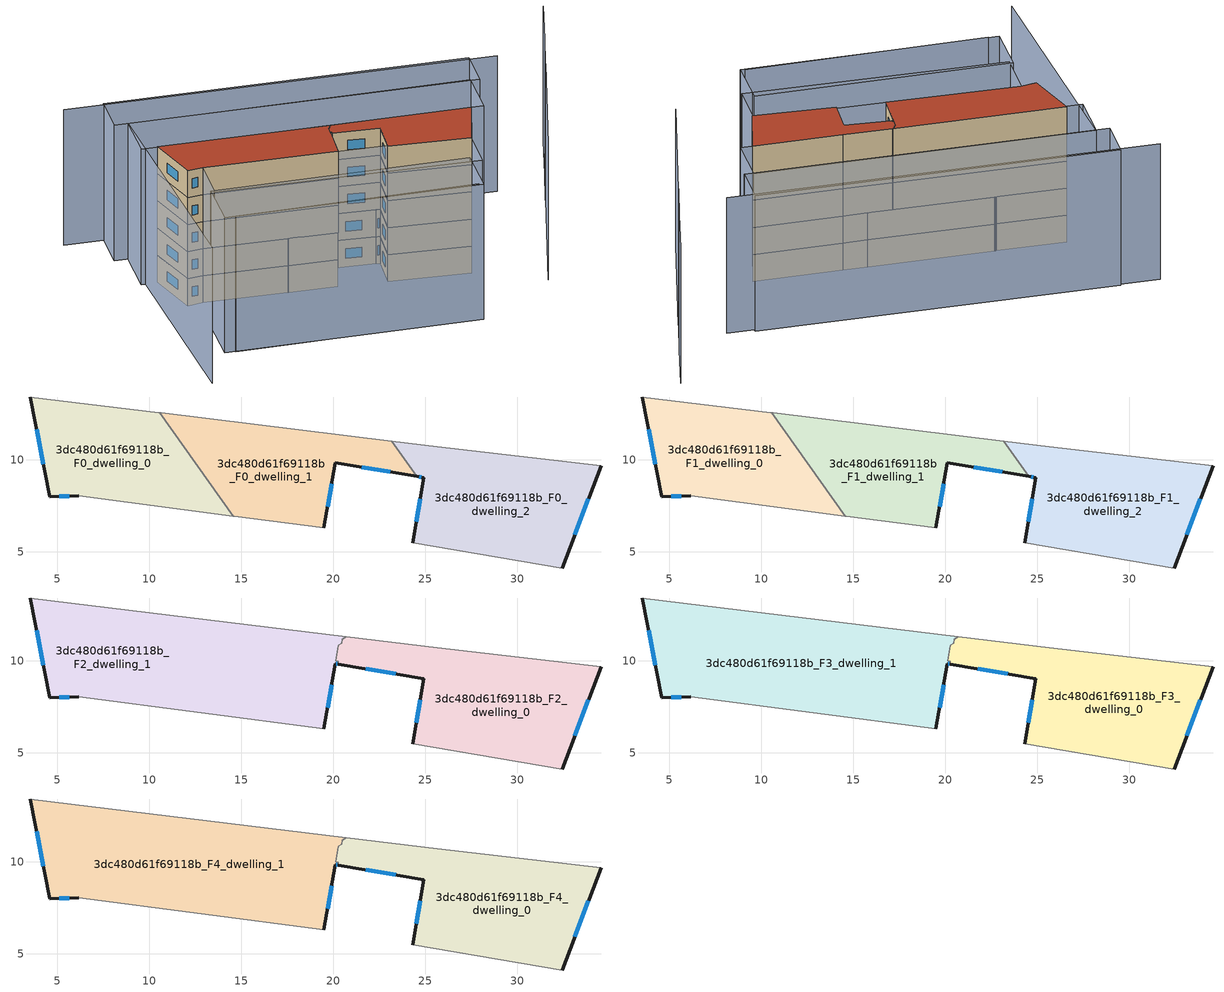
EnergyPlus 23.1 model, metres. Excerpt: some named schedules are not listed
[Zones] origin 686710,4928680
3dc480d61f69118b_F0_dwelling_0
 floor ground (EU_floor_Construction): 10.58,12.55 14.55,6.95 6.16,8.04 4.59,8 3.54,13.41 10.51,12.56 z0
 wall outside (EU_wall_Construction): 3.54,13.41 4.59,8 6.16,8.04 z0:3
 wall adiabatic (EU_wall_Construction): 10.58,12.55 10.51,12.56 3.54,13.41 / 6.16,8.04 14.55,6.95 z0:3
 wall to 3dc480d61f69118b_F0_dwelling_1 (EU_wall_Construction): 14.55,6.95 10.58,12.55 z0:3
 window (EU_Window_Construction): 5.1,8.02 5.65,8.03 / 3.88,11.65 4.25,9.76 z0.98:2.02
3dc480d61f69118b_F0_dwelling_1
 floor ground (EU_floor_Construction): 23.17,11.01 24.53,9.1 20.1,9.85 19.48,6.3 14.62,6.94 14.55,6.95 10.58,12.55 10.64,12.54 z0
 wall outside (EU_wall_Construction): 19.48,6.3 20.1,9.85 24.53,9.1 z0:3
 wall adiabatic (EU_wall_Construction): 14.55,6.95 14.62,6.94 19.48,6.3 / 23.17,11.01 10.64,12.54 10.58,12.55 z0:3
 wall to 3dc480d61f69118b_F0_dwelling_2 (EU_wall_Construction): 24.53,9.1 23.17,11.01 z0:3
 window (EU_Window_Construction): 21.54,9.61 23.09,9.34 / 19.68,7.46 19.9,8.7 z0.98:2.02
3dc480d61f69118b_F0_dwelling_2
 floor ground (EU_floor_Construction): 34.54,9.68 32.43,4.12 24.3,5.48 24.9,9.03 24.53,9.1 23.17,11.01 25.64,10.71 z0
 wall outside (EU_wall_Construction): 32.43,4.12 34.54,9.68 / 24.53,9.1 24.9,9.03 24.3,5.48 z0:3
 wall adiabatic (EU_wall_Construction): 24.3,5.48 32.43,4.12 / 34.54,9.68 25.64,10.71 23.17,11.01 z0:3
 window (EU_Window_Construction): 33.12,5.93 33.85,7.87 / 24.7,7.88 24.5,6.64 / 24.65,9.08 24.78,9.05 z0.98:2.02
3dc480d61f69118b_F1_dwelling_0
 floor to 3dc480d61f69118b_F0_dwelling_0 (EU_floor_Construction): 10.58,12.55 14.55,6.95 6.16,8.04 4.59,8 3.54,13.41 10.51,12.56 z3
 wall outside (EU_wall_Construction): 3.54,13.41 4.59,8 6.16,8.04 z3:6
 wall adiabatic (EU_wall_Construction): 10.58,12.55 10.51,12.56 3.54,13.41 / 6.16,8.04 14.55,6.95 z3:6
 wall to 3dc480d61f69118b_F1_dwelling_1 (EU_wall_Construction): 14.55,6.95 10.58,12.55 z3:6
 window (EU_Window_Construction): 5.1,8.02 5.65,8.03 / 3.88,11.65 4.25,9.76 z3.98:5.02
3dc480d61f69118b_F1_dwelling_1
 floor to 3dc480d61f69118b_F0_dwelling_1 (EU_floor_Construction): 23.17,11.01 24.53,9.1 20.1,9.85 19.48,6.3 14.62,6.94 14.55,6.95 10.58,12.55 10.64,12.54 z3
 wall outside (EU_wall_Construction): 19.48,6.3 20.1,9.85 24.53,9.1 z3:6
 wall adiabatic (EU_wall_Construction): 14.55,6.95 14.62,6.94 19.48,6.3 / 23.17,11.01 10.64,12.54 10.58,12.55 z3:6
 wall to 3dc480d61f69118b_F1_dwelling_2 (EU_wall_Construction): 24.53,9.1 23.17,11.01 z3:6
 window (EU_Window_Construction): 21.54,9.61 23.09,9.34 / 19.68,7.46 19.9,8.7 z3.98:5.02
3dc480d61f69118b_F1_dwelling_2
 floor to 3dc480d61f69118b_F0_dwelling_2 (EU_floor_Construction): 34.54,9.68 32.43,4.12 24.3,5.48 24.9,9.03 24.53,9.1 23.17,11.01 25.64,10.71 z3
 wall outside (EU_wall_Construction): 32.43,4.12 34.54,9.68 / 24.53,9.1 24.9,9.03 24.3,5.48 z3:6
 wall adiabatic (EU_wall_Construction): 24.3,5.48 32.43,4.12 / 34.54,9.68 25.64,10.71 23.17,11.01 z3:6
 window (EU_Window_Construction): 33.12,5.93 33.85,7.87 / 24.7,7.88 24.5,6.64 / 24.65,9.08 24.78,9.05 z3.98:5.02
3dc480d61f69118b_F2_dwelling_0
 floor to 3dc480d61f69118b_F1_dwelling_1 (EU_floor_Construction): 23.17,11.01 20.13,10 20.27,10.83 20.45,10.96 20.48,11.17 20.69,11.32 z6; 23.17,11.01 24.53,9.1 20.25,9.83 20.28,9.97 20.13,10 z6
 floor to 3dc480d61f69118b_F1_dwelling_2 (EU_floor_Construction): 34.54,9.68 32.43,4.12 24.3,5.48 24.9,9.03 24.53,9.1 23.17,11.01 25.64,10.71 z6
 wall outside (EU_wall_Construction): 32.43,4.12 34.54,9.68 / 20.25,9.83 24.9,9.03 24.3,5.48 z6:9
 wall adiabatic (EU_wall_Construction): 34.54,9.68 25.64,10.71 20.69,11.32 / 24.3,5.48 32.43,4.12 z6:9
 wall to 3dc480d61f69118b_F2_dwelling_1 (EU_wall_Construction): 20.69,11.32 20.48,11.17 20.45,10.96 20.27,10.83 20.13,10 20.27,9.97 / 20.28,9.97 20.25,9.83 z6:9
 window (EU_Window_Construction): 33.12,5.93 33.85,7.87 / 24.7,7.88 24.5,6.64 / 21.76,9.57 23.39,9.29 z6.98:8.02
3dc480d61f69118b_F2_dwelling_1
 floor to 3dc480d61f69118b_F1_dwelling_0 (EU_floor_Construction): 10.58,12.55 14.55,6.95 6.16,8.04 4.59,8 3.54,13.41 z6
 floor to 3dc480d61f69118b_F1_dwelling_1 (EU_floor_Construction): 20.69,11.32 20.48,11.17 20.45,10.96 20.27,10.83 20.13,10 20.27,9.97 20.25,9.83 20.1,9.85 19.48,6.3 14.55,6.95 10.58,12.55 z6
 wall outside (EU_wall_Construction): 3.54,13.41 4.59,8 6.16,8.04 / 19.48,6.3 20.1,9.85 20.25,9.83 z6:9
 wall adiabatic (EU_wall_Construction): 20.69,11.32 3.54,13.41 / 6.16,8.04 19.48,6.3 z6:9
 window (EU_Window_Construction): 5.1,8.02 5.65,8.03 / 3.88,11.65 4.25,9.76 / 20.15,9.84 20.2,9.84 / 19.68,7.46 19.9,8.7 z6.98:8.02
3dc480d61f69118b_F3_dwelling_0
 floor to 3dc480d61f69118b_F2_dwelling_0 (EU_floor_Construction): 34.54,9.68 32.43,4.12 24.3,5.48 24.9,9.03 20.25,9.83 20.27,9.97 20.13,10 20.27,10.83 20.45,10.96 20.48,11.17 20.69,11.32 25.64,10.71 z9
 wall outside (EU_wall_Construction): 32.43,4.12 34.54,9.68 / 20.25,9.83 24.9,9.03 24.3,5.48 z9:12
 wall adiabatic (EU_wall_Construction): 34.54,9.68 25.64,10.71 20.69,11.32 / 24.3,5.48 32.43,4.12 z9:12
 wall to 3dc480d61f69118b_F3_dwelling_1 (EU_wall_Construction): 20.69,11.32 20.48,11.17 20.45,10.96 20.27,10.83 20.13,10 20.27,9.97 / 20.28,9.97 20.25,9.83 z9:12
 window (EU_Window_Construction): 33.12,5.93 33.85,7.87 / 24.7,7.88 24.5,6.64 / 21.76,9.57 23.39,9.29 z9.98:11.02
3dc480d61f69118b_F3_dwelling_1
 floor to 3dc480d61f69118b_F2_dwelling_1 (EU_floor_Construction): 20.69,11.32 20.48,11.17 20.45,10.96 20.27,10.83 20.13,10 20.27,9.97 20.25,9.83 20.1,9.85 19.48,6.3 6.16,8.04 4.59,8 3.54,13.41 z9
 wall outside (EU_wall_Construction): 3.54,13.41 4.59,8 6.16,8.04 / 19.48,6.3 20.1,9.85 20.25,9.83 z9:12
 wall adiabatic (EU_wall_Construction): 20.69,11.32 3.54,13.41 / 6.16,8.04 19.48,6.3 z9:12
 window (EU_Window_Construction): 5.1,8.02 5.65,8.03 / 3.88,11.65 4.25,9.76 / 20.15,9.84 20.2,9.84 / 19.68,7.46 19.9,8.7 z9.98:11.02
3dc480d61f69118b_F4_dwelling_0
 floor to 3dc480d61f69118b_F3_dwelling_0 (EU_floor_Construction): 34.54,9.68 32.43,4.12 24.3,5.48 24.9,9.03 20.25,9.83 20.27,9.97 20.13,10 20.27,10.83 20.45,10.96 20.48,11.17 20.69,11.32 25.64,10.71 z12
 wall outside (EU_wall_Construction): 32.43,4.12 34.54,9.68 / 20.25,9.83 24.9,9.03 24.3,5.48 z12:15
 wall adiabatic (EU_wall_Construction): 34.54,9.68 25.64,10.71 20.69,11.32 / 24.3,5.48 32.43,4.12 z12:15
 wall to 3dc480d61f69118b_F4_dwelling_1 (EU_wall_Construction): 20.69,11.32 20.48,11.17 20.45,10.96 20.27,10.83 20.13,10 20.27,9.97 / 20.28,9.97 20.25,9.83 z12:15
 window (EU_Window_Construction): 33.12,5.93 33.85,7.87 / 24.7,7.88 24.5,6.64 / 21.76,9.57 23.39,9.29 z12.98:14.02
 roof outside (EU_roof_Construction): 32.43,4.12 34.54,9.68 25.64,10.71 20.69,11.32 20.48,11.17 20.45,10.96 20.27,10.83 20.13,10 20.27,9.97 20.25,9.83 24.9,9.03 24.3,5.48 z15
3dc480d61f69118b_F4_dwelling_1
 floor to 3dc480d61f69118b_F3_dwelling_1 (EU_floor_Construction): 20.69,11.32 20.48,11.17 20.45,10.96 20.27,10.83 20.13,10 20.27,9.97 20.25,9.83 20.1,9.85 19.48,6.3 6.16,8.04 4.59,8 3.54,13.41 z12
 wall outside (EU_wall_Construction): 3.54,13.41 4.59,8 6.16,8.04 / 19.48,6.3 20.1,9.85 20.25,9.83 z12:15
 wall adiabatic (EU_wall_Construction): 20.69,11.32 3.54,13.41 / 6.16,8.04 19.48,6.3 z12:15
 window (EU_Window_Construction): 5.1,8.02 5.65,8.03 / 3.88,11.65 4.25,9.76 / 20.15,9.84 20.2,9.84 / 19.68,7.46 19.9,8.7 z12.98:14.02
 roof outside (EU_roof_Construction): 19.48,6.3 20.1,9.85 20.25,9.83 20.27,9.97 20.13,10 20.27,10.83 20.45,10.96 20.48,11.17 20.69,11.32 3.54,13.41 4.59,8 6.16,8.04 z15
shading: 5.75,-1.95 29.86,-4.48 / 2.57,18.53 1.4,-6.84 / 38.88,0.28 44.3,15.01 / 44.19,14.85 46.12,19.98 / 45.98,19.58 48.13,25.6 / 40.48,18.14 -2.27,23.36 / 30.3,-4.7 4.65,-1.82 / 4.65,-1.82 5.24,3.49 / 5.24,3.49 30.9,0.61 / 30.9,0.61 30.3,-4.7 / 31.85,-0.29 5.52,3.17 / 5.52,3.17 6.16,8.05 / 6.16,8.05 32.49,4.59 / 32.49,4.59 31.85,-0.29 / 2.52,18.66 36.4,14.68 / 36.4,14.68 35.79,9.52 / 35.79,9.52 1.91,13.5 / 1.91,13.5 2.52,18.66 / 37.28,14.49 1.18,18.82 / 1.18,18.82 1.69,23.1 / 1.69,23.1 37.8,18.77 / 37.8,18.77 37.28,14.49 z0:15
[Building]
EU S2 Campaign: North Axis=0; Terrain=City; Solar Distribution=FullExterior
[Site:Location]
Bologna: Latitude=44.5; Longitude=11.25; Time Zone=1; Elevation=37
[SizingPeriod:WeatherFileDays]
AnnualSizingPeriod: Begin Month=1; Begin Day of Month=1; End Month=12; End Day of Month=31; Day of Week for Start Day=Monday; Use Weather File Daylight Saving Period=No; Use Weather File Rain and Snow Indicators=No
[MATERIAL]
EU_InternalMass_Material: Roughness=MediumRough; Thickness=0.1; Conductivity=1; Density=1800; Specific Heat=900; Thermal Absorptance=0.9; Solar Absorptance=0.7; Visible Absorptance=0.7
[MATERIAL:NOMASS] Roughness=MediumRough; Thermal Absorptance=0.9; Solar Absorptance=0.7; Visible Absorptance=0.7
Name | Thermal Resistance
EU_wall_NoMass | 0.905828
EU_roof_NoMass | 0.37593
EU_floor_NoMass | 0.67114
[WINDOWMATERIAL:SIMPLEGLAZINGSYSTEM]
EU_Window_SimpleGlazing: UFactor=4.52486; Solar Heat Gain Coefficient=0.85; Visible Transmittance=0.85
[CONSTRUCTION]
EU_wall_Construction: EU_wall_NoMass
EU_roof_Construction: EU_roof_NoMass
EU_floor_Construction: EU_floor_NoMass
EU_Window_Construction: EU_Window_SimpleGlazing
EU_InternalMass_Construction: EU_InternalMass_Material
[ZONE] Type=1; Multiplier=1; Ceiling Height=autocalculate; Floor Area=autocalculate; Part of Total Floor Area=Yes
Name | Volume
3dc480d61f69118b_F0_dwelling_0; 3dc480d61f69118b_F1_dwelling_0 | 130.146
3dc480d61f69118b_F2_dwelling_0 | 171.204
3dc480d61f69118b_F3_dwelling_0; 3dc480d61f69118b_F4_dwelling_0 | 171.24
3dc480d61f69118b_F0_dwelling_1 | 131.084
3dc480d61f69118b_F1_dwelling_1 | 131.085
3dc480d61f69118b_F2_dwelling_1 | 243.822
3dc480d61f69118b_F3_dwelling_1; 3dc480d61f69118b_F4_dwelling_1 | 243.832
3dc480d61f69118b_F0_dwelling_2 | 153.918
3dc480d61f69118b_F1_dwelling_2 | 153.919
[INTERNALMASS] Construction=EU_InternalMass_Construction
Name | Zone or ZoneList | Surface Area
3dc480d61f69118b_F0_dwelling_0_EU_InternalMass | 3dc480d61f69118b_F0_dwelling_0 | 43.3798
3dc480d61f69118b_F0_dwelling_1_EU_InternalMass | 3dc480d61f69118b_F0_dwelling_1 | 43.6971
3dc480d61f69118b_F0_dwelling_2_EU_InternalMass | 3dc480d61f69118b_F0_dwelling_2 | 51.3051
3dc480d61f69118b_F1_dwelling_0_EU_InternalMass | 3dc480d61f69118b_F1_dwelling_0 | 43.3798
3dc480d61f69118b_F1_dwelling_1_EU_InternalMass | 3dc480d61f69118b_F1_dwelling_1 | 43.6971
3dc480d61f69118b_F1_dwelling_2_EU_InternalMass | 3dc480d61f69118b_F1_dwelling_2 | 51.3051
3dc480d61f69118b_F2_dwelling_0_EU_InternalMass | 3dc480d61f69118b_F2_dwelling_0 | 57.0858
3dc480d61f69118b_F2_dwelling_1_EU_InternalMass | 3dc480d61f69118b_F2_dwelling_1 | 81.2853
3dc480d61f69118b_F3_dwelling_0_EU_InternalMass | 3dc480d61f69118b_F3_dwelling_0 | 57.0858
3dc480d61f69118b_F3_dwelling_1_EU_InternalMass | 3dc480d61f69118b_F3_dwelling_1 | 81.2853
3dc480d61f69118b_F4_dwelling_0_EU_InternalMass | 3dc480d61f69118b_F4_dwelling_0 | 57.0858
3dc480d61f69118b_F4_dwelling_1_EU_InternalMass | 3dc480d61f69118b_F4_dwelling_1 | 81.2853
[OTHEREQUIPMENT] Fuel Type=Electricity; Design Level Calculation Method=Watts/Area; Power per Zone Floor Area=1; Fraction Latent=0; Fraction Radiant=0; Fraction Lost=0; Carbon Dioxide Generation Rate=0; EndUse Subcategory=EU_Step8_InternalGains
Name | Zone or ZoneList or Space or SpaceList | Schedule
EU_Step8_InternalGain_3dc480d61f69118b_F0_dwelling_0_f000 | 3dc480d61f69118b_F0_dwelling_0 | EU_Step8_GainSchedule_3dc480d61f69118b_F0_dwelling_0_f000
EU_Step8_InternalGain_3dc480d61f69118b_F0_dwelling_1_f000 | 3dc480d61f69118b_F0_dwelling_1 | EU_Step8_GainSchedule_3dc480d61f69118b_F0_dwelling_1_f000
EU_Step8_InternalGain_3dc480d61f69118b_F0_dwelling_2_f000 | 3dc480d61f69118b_F0_dwelling_2 | EU_Step8_GainSchedule_3dc480d61f69118b_F0_dwelling_2_f000
EU_Step8_InternalGain_3dc480d61f69118b_F1_dwelling_0_f000 | 3dc480d61f69118b_F1_dwelling_0 | EU_Step8_GainSchedule_3dc480d61f69118b_F1_dwelling_0_f000
EU_Step8_InternalGain_3dc480d61f69118b_F1_dwelling_1_f000 | 3dc480d61f69118b_F1_dwelling_1 | EU_Step8_GainSchedule_3dc480d61f69118b_F1_dwelling_1_f000
EU_Step8_InternalGain_3dc480d61f69118b_F1_dwelling_2_f000 | 3dc480d61f69118b_F1_dwelling_2 | EU_Step8_GainSchedule_3dc480d61f69118b_F1_dwelling_2_f000
EU_Step8_InternalGain_3dc480d61f69118b_F2_dwelling_0_f000 | 3dc480d61f69118b_F2_dwelling_0 | EU_Step8_GainSchedule_3dc480d61f69118b_F2_dwelling_0_f000
EU_Step8_InternalGain_3dc480d61f69118b_F2_dwelling_1_f000 | 3dc480d61f69118b_F2_dwelling_1 | EU_Step8_GainSchedule_3dc480d61f69118b_F2_dwelling_1_f000
EU_Step8_InternalGain_3dc480d61f69118b_F3_dwelling_0_f000 | 3dc480d61f69118b_F3_dwelling_0 | EU_Step8_GainSchedule_3dc480d61f69118b_F3_dwelling_0_f000
EU_Step8_InternalGain_3dc480d61f69118b_F3_dwelling_1_f000 | 3dc480d61f69118b_F3_dwelling_1 | EU_Step8_GainSchedule_3dc480d61f69118b_F3_dwelling_1_f000
EU_Step8_InternalGain_3dc480d61f69118b_F4_dwelling_0_f000 | 3dc480d61f69118b_F4_dwelling_0 | EU_Step8_GainSchedule_3dc480d61f69118b_F4_dwelling_0_f000
EU_Step8_InternalGain_3dc480d61f69118b_F4_dwelling_1_f000 | 3dc480d61f69118b_F4_dwelling_1 | EU_Step8_GainSchedule_3dc480d61f69118b_F4_dwelling_1_f000
[ZONEVENTILATION:DESIGNFLOWRATE] Schedule=EU_AlwaysOn; Design Flow Rate Calculation Method=AirChanges/Hour; Air Changes per Hour=0.73129; Ventilation Type=Natural; Fan Pressure Rise=0; Fan Total Efficiency=1; Constant Term Coefficient=1; Temperature Term Coefficient=0; Velocity Term Coefficient=0; Velocity Squared Term Coefficient=0; Minimum Indoor Temperature=-100; Maximum Indoor Temperature=100; Delta Temperature=-100; Minimum Outdoor Temperature=-100; Maximum Outdoor Temperature=100; Maximum Wind Speed=40
Name | Zone or ZoneList or Space or SpaceList
EU_ConstantAir_3dc480d61f69118b_F0_dwelling_0 | 3dc480d61f69118b_F0_dwelling_0
EU_ConstantAir_3dc480d61f69118b_F0_dwelling_1 | 3dc480d61f69118b_F0_dwelling_1
EU_ConstantAir_3dc480d61f69118b_F0_dwelling_2 | 3dc480d61f69118b_F0_dwelling_2
EU_ConstantAir_3dc480d61f69118b_F1_dwelling_0 | 3dc480d61f69118b_F1_dwelling_0
EU_ConstantAir_3dc480d61f69118b_F1_dwelling_1 | 3dc480d61f69118b_F1_dwelling_1
EU_ConstantAir_3dc480d61f69118b_F1_dwelling_2 | 3dc480d61f69118b_F1_dwelling_2
EU_ConstantAir_3dc480d61f69118b_F2_dwelling_0 | 3dc480d61f69118b_F2_dwelling_0
EU_ConstantAir_3dc480d61f69118b_F2_dwelling_1 | 3dc480d61f69118b_F2_dwelling_1
EU_ConstantAir_3dc480d61f69118b_F3_dwelling_0 | 3dc480d61f69118b_F3_dwelling_0
EU_ConstantAir_3dc480d61f69118b_F3_dwelling_1 | 3dc480d61f69118b_F3_dwelling_1
EU_ConstantAir_3dc480d61f69118b_F4_dwelling_0 | 3dc480d61f69118b_F4_dwelling_0
EU_ConstantAir_3dc480d61f69118b_F4_dwelling_1 | 3dc480d61f69118b_F4_dwelling_1
[HVACTEMPLATE:THERMOSTAT] Constant Heating Setpoint=20; Constant Cooling Setpoint=50
EU_HeatOnly_3dc480d61f69118b_F0_dwelling_0; EU_HeatOnly_3dc480d61f69118b_F0_dwelling_1; EU_HeatOnly_3dc480d61f69118b_F0_dwelling_2; EU_HeatOnly_3dc480d61f69118b_F1_dwelling_0; EU_HeatOnly_3dc480d61f69118b_F1_dwelling_1; EU_HeatOnly_3dc480d61f69118b_F1_dwelling_2; EU_HeatOnly_3dc480d61f69118b_F2_dwelling_0; EU_HeatOnly_3dc480d61f69118b_F2_dwelling_1; EU_HeatOnly_3dc480d61f69118b_F3_dwelling_0; EU_HeatOnly_3dc480d61f69118b_F3_dwelling_1; EU_HeatOnly_3dc480d61f69118b_F4_dwelling_0; EU_HeatOnly_3dc480d61f69118b_F4_dwelling_1
[HVACTEMPLATE:ZONE:IDEALLOADSAIRSYSTEM] System Availability Schedule=EU_AlwaysOn; Maximum Heating Supply Air Temperature=50; Minimum Cooling Supply Air Temperature=13; Maximum Heating Supply Air Humidity Ratio=0.0156; Minimum Cooling Supply Air Humidity Ratio=0.0077; Heating Limit=NoLimit; Cooling Limit=NoLimit; Heating Availability Schedule=EU_AlwaysOn; Cooling Availability Schedule=EU_CoolingOff; Dehumidification Control Type=ConstantSensibleHeatRatio; Cooling Sensible Heat Ratio=0.7; Dehumidification Setpoint=60; Humidification Control Type=None; Humidification Setpoint=30; Outdoor Air Method=None; Outdoor Air Flow Rate per Person=0.00944; Outdoor Air Flow Rate per Zone Floor Area=0; Outdoor Air Flow Rate per Zone=0; Demand Controlled Ventilation Type=None; Outdoor Air Economizer Type=NoEconomizer; Heat Recovery Type=None; Sensible Heat Recovery Effectiveness=0.7; Latent Heat Recovery Effectiveness=0.65
Name | Template Thermostat
3dc480d61f69118b_F0_dwelling_0 | EU_HeatOnly_3dc480d61f69118b_F0_dwelling_0
3dc480d61f69118b_F0_dwelling_1 | EU_HeatOnly_3dc480d61f69118b_F0_dwelling_1
3dc480d61f69118b_F0_dwelling_2 | EU_HeatOnly_3dc480d61f69118b_F0_dwelling_2
3dc480d61f69118b_F1_dwelling_0 | EU_HeatOnly_3dc480d61f69118b_F1_dwelling_0
3dc480d61f69118b_F1_dwelling_1 | EU_HeatOnly_3dc480d61f69118b_F1_dwelling_1
3dc480d61f69118b_F1_dwelling_2 | EU_HeatOnly_3dc480d61f69118b_F1_dwelling_2
3dc480d61f69118b_F2_dwelling_0 | EU_HeatOnly_3dc480d61f69118b_F2_dwelling_0
3dc480d61f69118b_F2_dwelling_1 | EU_HeatOnly_3dc480d61f69118b_F2_dwelling_1
3dc480d61f69118b_F3_dwelling_0 | EU_HeatOnly_3dc480d61f69118b_F3_dwelling_0
3dc480d61f69118b_F3_dwelling_1 | EU_HeatOnly_3dc480d61f69118b_F3_dwelling_1
3dc480d61f69118b_F4_dwelling_0 | EU_HeatOnly_3dc480d61f69118b_F4_dwelling_0
3dc480d61f69118b_F4_dwelling_1 | EU_HeatOnly_3dc480d61f69118b_F4_dwelling_1
[SIZING:ZONE] Zone Cooling Design Supply Air Temperature Input Method=SupplyAirTemperature; Zone Cooling Design Supply Air Temperature=13; Zone Heating Design Supply Air Temperature Input Method=SupplyAirTemperature; Zone Heating Design Supply Air Temperature=50; Zone Cooling Design Supply Air Humidity Ratio=0.008; Zone Heating Design Supply Air Humidity Ratio=0.008; Cooling Design Air Flow Method=DesignDay; Cooling Design Air Flow Rate=0; Cooling Minimum Air Flow per Zone Floor Area=0.000762; Cooling Minimum Air Flow=0; Cooling Minimum Air Flow Fraction=0.2; Heating Design Air Flow Method=DesignDay; Heating Design Air Flow Rate=0; Heating Maximum Air Flow per Zone Floor Area=0.002032; Heating Maximum Air Flow=0.141576; Heating Maximum Air Flow Fraction=0.3; Account for Dedicated Outdoor Air System=No; Dedicated Outdoor Air System Control Strategy=NeutralSupplyAir; Dedicated Outdoor Air Low Setpoint Temperature for Design=autosize; Dedicated Outdoor Air High Setpoint Temperature for Design=autosize; Zone Load Sizing Method=Sensible Load Only No Latent Load; Zone Latent Cooling Design Supply Air Humidity Ratio Input Method=HumidityRatioDifference; Zone Cooling Design Supply Air Humidity Ratio Difference=0.005; Zone Latent Heating Design Supply Air Humidity Ratio Input Method=HumidityRatioDifference; Zone Humidification Design Supply Air Humidity Ratio Difference=0.005
3dc480d61f69118b_F0_dwelling_0; 3dc480d61f69118b_F0_dwelling_1; 3dc480d61f69118b_F0_dwelling_2
